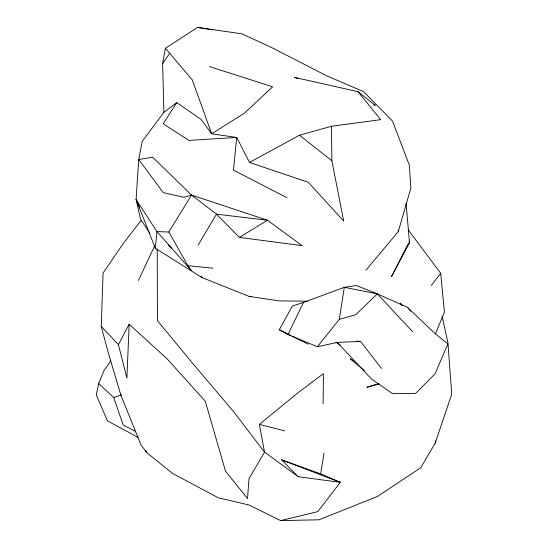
<?xml version="1.0" encoding="UTF-8"?>
<svg xmlns="http://www.w3.org/2000/svg" width="548" height="548" viewBox="0 0 548 548"><rect width="100%" height="100%" fill="white"/><g stroke="black" fill="none" stroke-linecap="round" stroke-linejoin="round"><path stroke-width="0.82" d="M323.108 403.739L323.395 373.681L297.304 393.306L259.382 424.412L264.533 452.148L248.991 478.616L247.511 498.605L225.516 471.164L205.274 401.225L167.318 359.084L129.164 324.211L118.423 344.589L126.889 378.127L129.164 324.211M442.133 316.456L447.901 342.637L451.73 394.224L435.133 443.305L420.7 467.766L377.51 496.433L319.025 519.792L280.658 520.6L248.943 504.982L218.399 497.851L172.38 473.335L146.83 452.669L140.87 444.798L120.827 394.957L108.162 352.364L101.25 326.396L103.093 273.014L123.184 243.627L140.055 221.769L141.473 220.844M149.837 233.222L140.528 219.145L136.096 199.52L138.719 159.523L142.199 141.446L163.886 112.319L176.751 102.606L201.109 119.423L211.686 133.815L236.736 137.459L249.511 162.427L308.339 182.313L343.671 221.029L331.876 160.728L331.471 126.266L380.668 119.669L357.974 91.674L294.303 77.343L298.297 78.652M155.337 248.278L156.947 231.592L136.096 199.52L155.337 248.278L202.027 277.596L249.093 296.393L278.953 300.879L307.455 301.208M412.665 331.746L377.319 293.858L344.322 287.31L303.476 302.448L292.296 306.072L279.302 329.745L287.974 334.554L317.388 346.733L339.287 319.361L344.322 287.31L356.392 285.529L377.319 293.858L407.383 307.277L435.187 333.67L447.874 343.932L435.057 373.805L415.713 393.368L392.656 393.69L371.373 378.963L337.095 342.267M280.658 520.6L317.785 511.62L340.329 482.329L320.676 473.883L324.032 453.237M435.133 443.305L435.557 440.811M163.886 112.319L162.619 63.753L165.311 48.34L197.547 27.4L241.819 33.818L271.472 47.45L326.738 75.864L363.482 91.564L392.56 121.129L409.315 165.126L410.877 188.026L398.252 231.619L365.797 270.37M110.812 360.947L104.017 370.53L98.681 383.627L96.27 394.916L107.504 420.898L138.26 437.475M435.393 333.931L444.435 312.086L440.702 273.342L408.164 229.715M138.411 280.494L154.68 245.771M287.974 334.554L303.476 302.448M198.109 245.052L216.474 214.152L267.52 220.255L302.03 245.634L239.353 237.407L216.474 214.152L191.54 195.067L152.639 157.201L138.719 159.523L163.249 192.629L184.114 197.335L191.54 195.067L267.52 220.255L239.353 237.407M168.873 232.003L187.854 265.691L191.362 270.513L156.947 231.592L168.873 232.003L191.54 195.067M176.751 102.606L163.194 123.793L188.855 140.398L236.736 137.459L233.448 170.106L286.967 197.712M162.619 63.753L169.709 53.3L165.311 48.34M431.303 285.446L440.702 273.342M377.319 293.858L355.748 314.723L339.287 319.361M249.511 162.427L299.475 135.24L331.471 126.266M98.681 383.627L113.703 397.553L121.553 394.786M378.271 383.826L366.831 387.265L379.195 383.936M317.388 346.733L337.28 342.411L360.502 341.411L381.545 368.489M356.351 341.151L360.502 341.411M249.093 296.393L251.628 296.584M187.854 265.691L212.871 268.184M298.249 476.726L340.329 482.329L281.542 459.847L298.249 476.726L264.533 452.148L233.701 411.76L192.314 362.94L157.427 320.635L157.228 248.908M197.547 27.4L209.103 29.297M210.754 29.565L212.405 29.839M259.382 424.412L284.768 430.824M209.473 66.582L272.637 86.81L244.285 113.244L211.686 133.815L192.28 79.905L169.709 53.3M281.542 459.847L320.676 473.883M373.729 104.784L375.312 105.36L357.974 91.674M279.302 329.745L287.673 333.931M289.193 334.691L290.714 335.451M292.242 336.212L308.216 344.192M135.863 431.605L123.218 425.063L113.703 397.553M353.186 360.618L350.268 358.824L364.406 370.599M336.04 342.377L340.308 345.082M299.475 135.24L331.876 160.728M168.414 245.189L171.524 248.025M101.25 326.396L118.423 344.589M402.554 305.64L400.307 303.085L401.554 305.291M407.383 307.277L410.61 311.25M201.027 276.233L202.027 277.596M145.658 450.449L146.83 452.669M136.096 199.52L139.569 207.206M409.02 241.113L409.514 242.702L391.505 276.699L408.061 244.011L409.514 242.702L406.082 203.671M398.163 229.934L398.252 231.619"/></g></svg>
